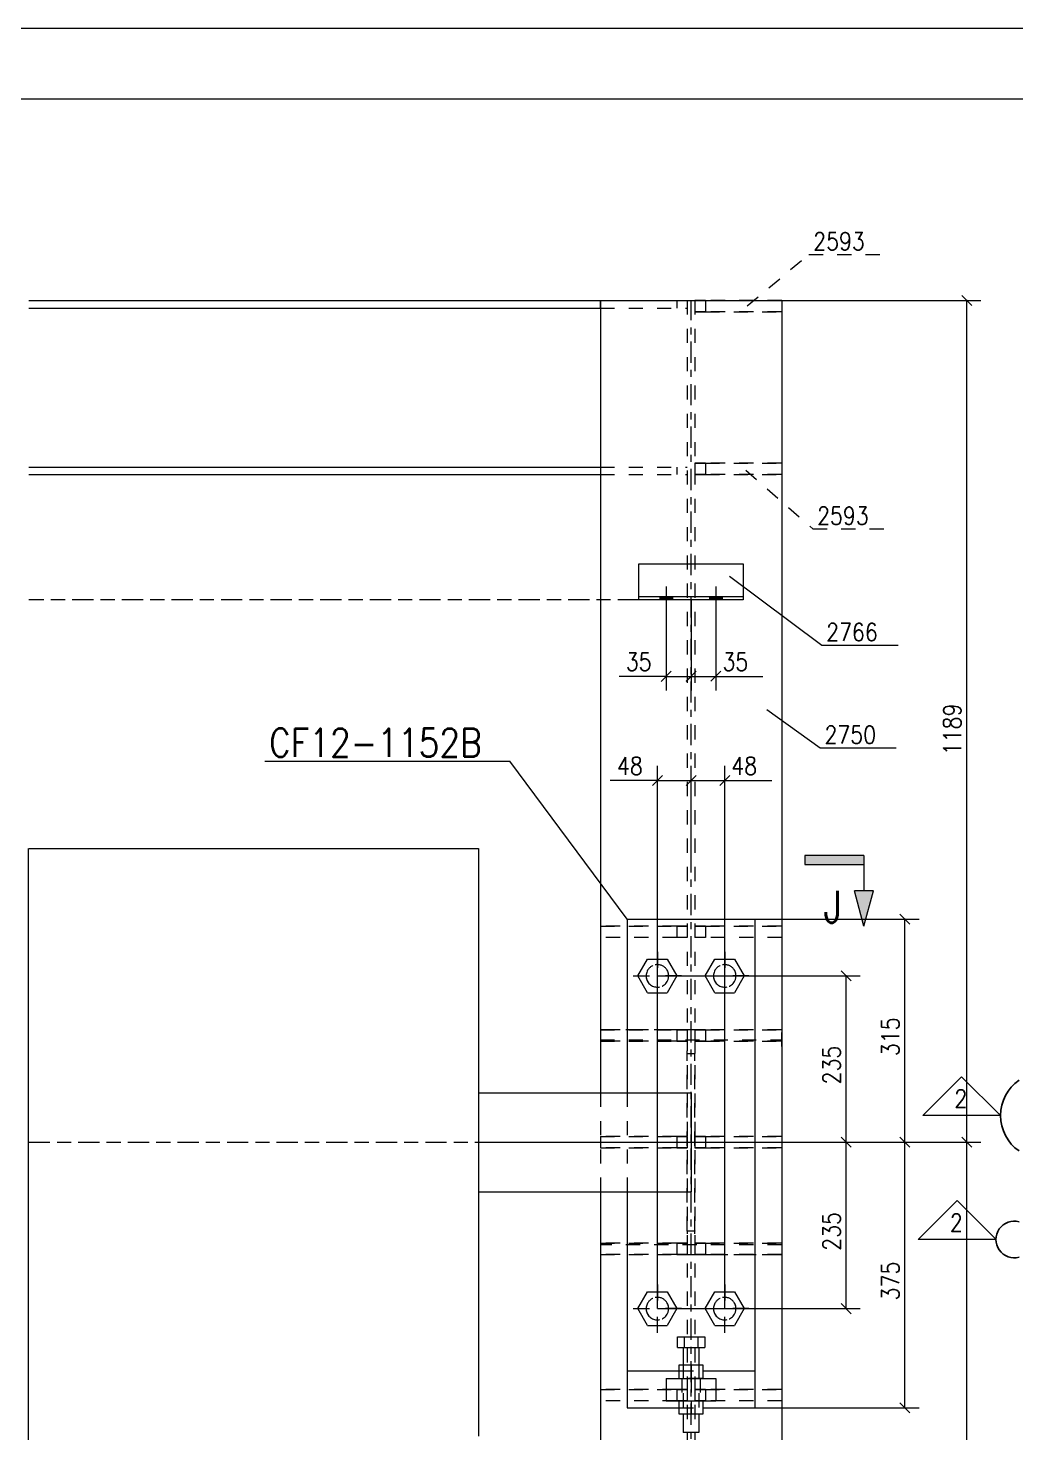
# Model space of a CAD drawing. Header units: millimetres. Extents: x 2 to 845, y 5 to 599.
# Drawn here: x 520.1 to 659.5, y 400.6 to 599 of the extents above; entities that cross this region are included whole.
import ezdxf

# ---------------------------------------------------------------- set-up
doc = ezdxf.new("R2010")
doc.units = ezdxf.units.MM
for name, pattern in [('XKITLINE00', [0]), ('XKITLINE02', [4, 2, -2]), ('XKITLINE03', [6, 3, -1, 1, -1]), ('XKITLINE06', [7, 3, -1, 2, -1])]:
    doc.linetypes.add(name, pattern=pattern)
for name, color, linetype, lineweight in [('Corte', 7, 'Continuous', 0), ('Cota', 4, 'Continuous', 0), ('Marca da peça', 2, 'Continuous', 0), ('Objeto gráfico', 3, 'Continuous', 0), ('Outro tipo de objeto', 7, 'Continuous', 0), ('Parafuso', 3, 'Continuous', 0), ('Peça', 2, 'Continuous', 0), ('Texto', 7, 'Continuous', 0)]:
    doc.layers.add(name, color=color, linetype=linetype, lineweight=lineweight)
doc.styles.add('ROMANS', font='ROMANS__.TTF')

msp = doc.modelspace()

# ---------------------------------------------------------------- hatches: boundary and pattern name
at = {"layer": 'Corte'}
for points in [[(629.77, 480.88), (629.77, 482.13), (638.1, 482.13)], [(638.1, 480.88), (629.77, 480.88), (638.1, 482.13)], [(638.1, 472.13), (636.76, 477.13), (639.44, 477.13)]]:
    msp.add_hatch(color=6, dxfattribs=at).paths.add_polyline_path(points, flags=17)
at = {"layer": 'Parafuso'}
for points in [[(609.3, 518.23), (609.3, 518.7), (611.1, 518.7), (611.1, 518.23)], [(616.3, 518.23), (616.3, 518.7), (618.1, 518.7), (618.1, 518.23)]]:
    msp.add_hatch(color=7, dxfattribs=at).paths.add_polyline_path(points, flags=17)

# ---------------------------------------------------------------- linework, layer by layer
at = {"color": 1}
for centre, radius, start, end in [((663.48, 445.4), 6.09, 124.8016, 235.1984), ((659.33, 427.9), 2.59, 75.1028, 284.8972)]:
    msp.add_arc(centre, radius, start, end, dxfattribs=at)
at = {"layer": 'Corte', "color": 6, "linetype": 'XKITLINE00', "lineweight": 0}
for p, q in [((638.1, 482.13), (629.77, 482.13)), ((629.77, 482.13), (629.77, 480.88)), ((629.77, 480.88), (638.1, 480.88)), ((638.1, 482.13), (638.1, 477.13)), ((639.44, 477.13), (636.76, 477.13)), ((638.1, 472.13), (636.76, 477.13)), ((638.1, 472.13), (639.44, 477.13))]:
    msp.add_line(p, q, dxfattribs=at)
at = {"layer": 'Cota', "color": 7, "linetype": 'XKITLINE00', "lineweight": 0}
for p, q in [((626.5, 560.53), (654.61, 560.53)), ((651.9, 561.24), (653.31, 559.82)), ((652.61, 441.63), (652.61, 560.53)), ((613.7, 518.23), (613.7, 505.44)), ((613.7, 518.23), (613.7, 505.44)), ((610.2, 516.32), (610.2, 505.44)), ((617.2, 516.32), (617.2, 505.44)), ((610.9, 508.15), (609.49, 506.73)), ((614.4, 508.15), (612.99, 506.73)), ((614.4, 508.15), (612.99, 506.74)), ((617.9, 508.15), (616.49, 506.74)), ((610.2, 507.44), (603.55, 507.44)), ((610.2, 507.44), (603.55, 507.44)), ((610.2, 507.44), (613.7, 507.44)), ((613.7, 507.44), (617.2, 507.44)), ((617.2, 507.44), (623.84, 507.44)), ((617.2, 507.44), (623.84, 507.44)), ((608.95, 418.13), (608.95, 494.79)), ((613.7, 482.63), (613.7, 494.79)), ((613.7, 482.63), (613.7, 494.79)), ((618.45, 418.13), (618.45, 494.79)), ((608.95, 492.74), (602.3, 492.74)), ((608.95, 492.74), (602.3, 492.74)), ((609.65, 493.45), (608.24, 492.03)), ((608.95, 492.74), (613.7, 492.74)), ((614.4, 493.45), (612.99, 492.03)), ((614.4, 493.45), (612.99, 492.03)), ((613.7, 492.74), (618.45, 492.74)), ((619.15, 493.45), (617.74, 492.03)), ((618.45, 492.74), (625.09, 492.74)), ((618.45, 492.74), (625.09, 492.74)), ((520.15, 483.13), (520.15, 313.93)), ((520.15, 483.13), (520.15, 313.93)), ((622.7, 473.13), (645.89, 473.13)), ((643.18, 473.84), (644.6, 472.42)), ((643.89, 441.63), (643.89, 473.13)), ((608.95, 465.13), (637.58, 465.13)), ((634.87, 465.84), (636.29, 464.42)), ((635.58, 441.63), (635.58, 465.13)), ((583.7, 441.63), (637.58, 441.63)), ((583.7, 441.63), (637.58, 441.63)), ((600.9, 441.63), (645.89, 441.63)), ((600.9, 441.63), (654.61, 441.63)), ((600.9, 441.63), (654.61, 441.63)), ((600.9, 441.63), (645.89, 441.63)), ((634.87, 442.34), (636.29, 440.92)), ((634.87, 442.34), (636.29, 440.92)), ((635.58, 418.13), (635.58, 441.63)), ((643.18, 442.34), (644.6, 440.92)), ((643.18, 442.34), (644.6, 440.92)), ((643.89, 404.13), (643.89, 441.63)), ((651.9, 442.34), (653.31, 440.92)), ((651.9, 442.34), (653.31, 440.92)), ((652.61, 347.73), (652.61, 441.63)), ((634.87, 418.84), (636.29, 417.42)), ((608.95, 418.13), (637.58, 418.13)), ((643.18, 404.84), (644.6, 403.42)), ((622.7, 404.13), (645.89, 404.13))]:
    msp.add_line(p, q, dxfattribs=at)
at = {"layer": 'Cota', "color": 3}
for p in [(652.61, 560.53), (610.2, 507.44), (613.7, 507.44), (613.7, 507.44), (617.2, 507.44), (608.95, 492.74), (613.7, 492.74), (613.7, 492.74), (618.45, 492.74), (643.89, 473.13), (635.58, 465.13), (635.58, 441.63), (635.58, 441.63), (643.89, 441.63), (643.89, 441.63), (652.61, 441.63), (652.61, 441.63), (635.58, 418.13), (643.89, 404.13)]:
    msp.add_point(p, dxfattribs=at)
at = {"layer": 'Marca da peça', "color": 7, "linetype": 'XKITLINE02', "lineweight": 0}
for p, q in [((621.62, 559.75), (630.34, 567.04)), ((630.34, 567.04), (641.08, 567.04)), ((621.45, 536.58), (630.89, 528.27)), ((630.89, 528.27), (641.63, 528.27))]:
    msp.add_line(p, q, dxfattribs=at)
at = {"layer": 'Marca da peça', "color": 7, "linetype": 'XKITLINE00', "lineweight": 0}
for p, q in [((619.14, 521.58), (632.17, 511.84)), ((632.17, 511.84), (642.91, 511.84)), ((624.41, 502.77), (631.93, 497.35)), ((631.93, 497.35), (642.67, 497.35))]:
    msp.add_line(p, q, dxfattribs=at)
at = {"layer": 'Objeto gráfico', "color": 7, "linetype": 'XKITLINE06', "lineweight": 0}
for p, q in [((606.35, 518.23), (520.2, 518.23)), ((520.2, 441.63), (583.7, 441.63))]:
    msp.add_line(p, q, dxfattribs=at)
at = {"layer": 'Outro tipo de objeto', "color": 7, "linetype": 'XKITLINE00', "lineweight": 0}
msp.add_line((4, 599), (845, 599), dxfattribs=at)
at = {"layer": 'Outro tipo de objeto', "color": 6, "linetype": 'XKITLINE00', "lineweight": 0}
msp.add_line((29, 589), (835, 589), dxfattribs=at)
at = {"layer": 'Parafuso', "color": 7, "linetype": 'XKITLINE00', "lineweight": 0}
for p, q in [((610.2, 520.13), (610.2, 516.32)), ((617.2, 520.13), (617.2, 516.32)), ((609.3, 518.7), (609.3, 518.23)), ((611.1, 518.7), (611.1, 518.23)), ((616.3, 518.7), (616.3, 518.23)), ((618.1, 518.7), (618.1, 518.23)), ((608.95, 468.53), (608.95, 466.26)), ((618.45, 468.53), (618.45, 466.26)), ((605.55, 465.13), (607.81, 465.13)), ((612.35, 465.13), (610.08, 465.13)), ((615.05, 465.13), (617.31, 465.13)), ((621.85, 465.13), (619.58, 465.13)), ((608.95, 461.73), (608.95, 463.99)), ((618.45, 461.73), (618.45, 463.99)), ((608.95, 421.53), (608.95, 419.26)), ((618.45, 421.53), (618.45, 419.26)), ((605.55, 418.13), (607.81, 418.13)), ((608.95, 414.73), (608.95, 416.99)), ((612.35, 418.13), (610.08, 418.13)), ((615.05, 418.13), (617.31, 418.13)), ((618.45, 414.73), (618.45, 416.99)), ((621.85, 418.13), (619.58, 418.13))]:
    msp.add_line(p, q, dxfattribs=at)
at = {"layer": 'Parafuso', "color": 7, "linetype": 'XKITLINE02', "lineweight": 0}
for p, q in [((612.4, 408.28), (612.4, 405.13)), ((613.7, 408.28), (613.7, 405.13)), ((615, 408.28), (615, 405.13))]:
    msp.add_line(p, q, dxfattribs=at)
at = {"layer": 'Peça', "color": 4, "linetype": 'XKITLINE00', "lineweight": 0}
for p, q in [((520.2, 560.53), (600.9, 560.53)), ((600.9, 559.46), (600.9, 560.53)), ((600.9, 560.53), (626.5, 560.53)), ((626.5, 560.53), (626.5, 347.73)), ((520.2, 559.46), (600.9, 559.46)), ((600.9, 559.46), (600.9, 537)), ((520.2, 537), (600.9, 537)), ((520.2, 535.93), (600.9, 535.93)), ((600.9, 537), (600.9, 535.93)), ((600.9, 535.93), (600.9, 448.63)), ((606.35, 523.31), (621.05, 523.31)), ((606.35, 518.23), (606.35, 523.31)), ((621.05, 523.31), (621.05, 518.23)), ((606.35, 518.7), (621.05, 518.7)), ((621.05, 518.23), (606.35, 518.23)), ((604.7, 473.13), (604.7, 448.63)), ((604.7, 473.13), (622.7, 473.13)), ((622.7, 473.13), (622.7, 409.33)), ((606.2, 465.13), (607.57, 467.51)), ((607.57, 467.51), (610.32, 467.51)), ((610.32, 467.51), (611.7, 465.13)), ((615.7, 465.13), (617.07, 467.51)), ((617.07, 467.51), (619.82, 467.51)), ((619.82, 467.51), (621.2, 465.13)), ((607.57, 462.75), (606.2, 465.13)), ((611.7, 465.13), (610.32, 462.75)), ((617.07, 462.75), (615.7, 465.13)), ((621.2, 465.13), (619.82, 462.75)), ((607.57, 462.75), (610.32, 462.75)), ((617.07, 462.75), (619.82, 462.75)), ((600.9, 434.63), (600.9, 347.73)), ((604.7, 434.63), (604.7, 409.33)), ((606.2, 418.13), (607.57, 420.51)), ((607.57, 420.51), (610.32, 420.51)), ((610.32, 420.51), (611.7, 418.13)), ((615.7, 418.13), (617.07, 420.51)), ((617.07, 420.51), (619.82, 420.51)), ((619.82, 420.51), (621.2, 418.13)), ((607.57, 415.75), (606.2, 418.13)), ((611.7, 418.13), (610.32, 415.75)), ((617.07, 415.75), (615.7, 418.13)), ((621.2, 418.13), (619.82, 415.75)), ((607.57, 415.75), (610.32, 415.75)), ((617.07, 415.75), (619.82, 415.75)), ((611.77, 414.13), (615.62, 414.13)), ((611.77, 412.63), (611.77, 414.13)), ((612.73, 414.13), (612.73, 412.63)), ((614.66, 414.13), (614.66, 412.63)), ((615.62, 414.13), (615.62, 412.63)), ((611.77, 412.63), (615.62, 412.63)), ((612.58, 412.63), (612.58, 410.18)), ((614.81, 412.63), (614.81, 410.18)), ((604.7, 409.33), (612.03, 409.33)), ((604.7, 409.33), (604.7, 404.13)), ((612.03, 408.28), (612.03, 410.18)), ((612.03, 410.18), (615.36, 410.18)), ((613.7, 410.18), (613.7, 408.28)), ((615.36, 410.18), (615.36, 408.28)), ((615.36, 409.33), (622.7, 409.33)), ((622.7, 409.33), (622.7, 404.13)), ((610.2, 408.28), (617.2, 408.28)), ((610.2, 408.28), (610.2, 405.13)), ((617.2, 408.28), (617.2, 405.13)), ((610.2, 405.13), (617.2, 405.13)), ((612.03, 403.23), (612.03, 405.13)), ((613.7, 405.13), (613.7, 403.23)), ((615.36, 405.13), (615.36, 403.23)), ((604.7, 404.13), (612.03, 404.13)), ((615.36, 403.23), (612.03, 403.23)), ((612.58, 403.23), (612.58, 400.63)), ((614.81, 403.23), (614.81, 400.63)), ((615.36, 404.13), (622.7, 404.13)), ((614.81, 400.63), (612.58, 400.63))]:
    msp.add_line(p, q, dxfattribs=at)
at = {"layer": 'Peça', "color": 7, "linetype": 'XKITLINE02', "lineweight": 0}
for p, q in [((600.9, 560.53), (613.17, 560.53)), ((600.9, 560.53), (600.9, 559.46)), ((611.67, 560.53), (611.67, 559.46)), ((613.17, 560.53), (613.17, 535.93)), ((613.17, 560.53), (613.17, 347.73)), ((614.22, 560.53), (615.72, 560.53)), ((615.72, 560.53), (614.22, 560.53)), ((614.22, 560.53), (614.22, 560.53)), ((614.22, 560.53), (614.22, 558.93)), ((614.22, 560.53), (614.22, 347.73)), ((615.72, 560.53), (626.5, 560.53)), ((626.5, 560.53), (615.72, 560.53)), ((615.72, 560.53), (615.72, 558.93)), ((626.5, 560.53), (626.5, 560.53)), ((626.5, 560.53), (626.5, 558.93)), ((600.9, 559.46), (613.17, 559.46)), ((614.22, 558.93), (615.72, 558.93)), ((615.72, 558.93), (614.22, 558.93)), ((615.72, 558.93), (626.5, 558.93)), ((626.5, 558.93), (615.72, 558.93)), ((600.9, 537), (613.17, 537)), ((600.9, 537), (600.9, 535.93)), ((600.9, 535.93), (613.17, 535.93)), ((611.67, 537), (611.67, 535.93)), ((614.22, 537.53), (615.72, 537.53)), ((615.72, 537.53), (614.22, 537.53)), ((614.22, 537.53), (614.22, 537.53)), ((614.22, 537.53), (614.22, 535.93)), ((614.22, 535.93), (615.72, 535.93)), ((615.72, 535.93), (614.22, 535.93)), ((615.72, 537.53), (626.5, 537.53)), ((626.5, 537.53), (615.72, 537.53)), ((615.72, 537.53), (615.72, 535.93)), ((615.72, 535.93), (626.5, 535.93)), ((626.5, 535.93), (615.72, 535.93)), ((626.5, 537.53), (626.5, 537.53)), ((626.5, 537.53), (626.5, 535.93)), ((600.9, 472.13), (611.67, 472.13)), ((611.67, 472.13), (600.9, 472.13)), ((600.9, 472.13), (600.9, 472.13)), ((600.9, 472.13), (600.9, 470.53)), ((611.67, 470.53), (600.9, 470.53)), ((611.67, 470.53), (600.9, 470.53)), ((611.67, 472.13), (613.17, 472.13)), ((613.17, 472.13), (611.67, 472.13)), ((611.67, 472.13), (611.67, 470.53)), ((613.17, 470.53), (611.67, 470.53)), ((613.17, 470.53), (611.67, 470.53)), ((613.17, 472.13), (613.17, 472.13)), ((613.17, 472.13), (613.17, 470.53)), ((614.22, 472.13), (615.72, 472.13)), ((615.72, 472.13), (614.22, 472.13)), ((614.22, 472.13), (614.22, 472.13)), ((614.22, 472.13), (614.22, 470.53)), ((615.72, 470.53), (614.22, 470.53)), ((615.72, 470.53), (614.22, 470.53)), ((615.72, 472.13), (626.5, 472.13)), ((626.5, 472.13), (615.72, 472.13)), ((615.72, 472.13), (615.72, 470.53)), ((626.5, 470.53), (615.72, 470.53)), ((626.5, 470.53), (615.72, 470.53)), ((626.5, 472.13), (626.5, 472.13)), ((626.5, 472.13), (626.5, 470.53)), ((600.9, 457.5), (611.67, 457.5)), ((611.67, 457.5), (600.9, 457.5)), ((600.9, 457.5), (600.9, 457.5)), ((600.9, 457.5), (600.9, 455.9)), ((626.5, 457.5), (600.9, 457.5)), ((600.9, 457.5), (600.9, 455.15)), ((611.67, 457.5), (613.17, 457.5)), ((613.17, 457.5), (611.67, 457.5)), ((611.67, 457.5), (611.67, 455.9)), ((613.17, 457.5), (613.17, 457.5)), ((613.17, 457.5), (613.17, 455.9)), ((614.22, 457.5), (615.72, 457.5)), ((615.72, 457.5), (614.22, 457.5)), ((614.22, 457.5), (614.22, 457.5)), ((614.22, 457.5), (614.22, 455.9)), ((615.72, 457.5), (626.5, 457.5)), ((626.5, 457.5), (615.72, 457.5)), ((615.72, 457.5), (615.72, 455.9)), ((626.5, 457.5), (626.5, 457.5)), ((626.5, 457.5), (626.5, 455.9)), ((626.5, 455.15), (626.5, 457.5)), ((600.9, 456.12), (626.5, 456.12)), ((600.9, 455.9), (611.67, 455.9)), ((611.67, 455.9), (600.9, 455.9)), ((611.67, 455.9), (613.17, 455.9)), ((613.17, 455.9), (611.67, 455.9)), ((613.17, 429.14), (613.17, 454.53)), ((614.22, 455.9), (615.72, 455.9)), ((615.72, 455.9), (614.22, 455.9)), ((614.22, 454.53), (614.22, 454.17)), ((615.72, 455.9), (626.5, 455.9)), ((626.5, 455.9), (615.72, 455.9)), ((613.17, 454.17), (614.22, 454.17)), ((614.22, 454.12), (613.17, 454.12)), ((614.22, 454.12), (614.22, 454.17)), ((614.22, 429.14), (614.22, 454.12)), ((600.9, 448.63), (600.9, 434.63)), ((604.7, 448.63), (604.7, 434.63)), ((600.9, 442.43), (611.67, 442.43)), ((611.67, 442.43), (600.9, 442.43)), ((600.9, 442.43), (600.9, 442.43)), ((600.9, 442.43), (600.9, 440.83)), ((600.9, 440.83), (611.67, 440.83)), ((611.67, 440.83), (600.9, 440.83)), ((611.67, 442.43), (613.17, 442.43)), ((613.17, 442.43), (611.67, 442.43)), ((611.67, 442.43), (611.67, 440.83)), ((611.67, 440.83), (613.17, 440.83)), ((613.17, 440.83), (611.67, 440.83)), ((613.17, 442.43), (613.17, 442.43)), ((613.17, 442.43), (613.17, 440.83)), ((614.22, 442.43), (615.72, 442.43)), ((615.72, 442.43), (614.22, 442.43)), ((614.22, 442.43), (614.22, 442.43)), ((614.22, 442.43), (614.22, 440.83)), ((614.22, 440.83), (615.72, 440.83)), ((615.72, 440.83), (614.22, 440.83)), ((615.72, 442.43), (626.5, 442.43)), ((626.5, 442.43), (615.72, 442.43)), ((615.72, 442.43), (615.72, 440.83)), ((615.72, 440.83), (626.5, 440.83)), ((626.5, 440.83), (615.72, 440.83)), ((626.5, 442.43), (626.5, 442.43)), ((626.5, 442.43), (626.5, 440.83)), ((613.17, 429.06), (613.17, 429.14)), ((613.17, 429.14), (614.22, 429.14)), ((614.22, 429.06), (613.17, 429.06)), ((613.17, 429.06), (613.17, 428.72)), ((614.22, 429.14), (614.22, 429.06)), ((614.22, 428.72), (614.22, 429.06)), ((600.9, 427.36), (611.67, 427.36)), ((611.67, 427.36), (600.9, 427.36)), ((600.9, 427.36), (600.9, 427.36)), ((600.9, 427.36), (600.9, 425.76)), ((626.5, 427.14), (600.9, 427.14)), ((600.9, 427.14), (600.9, 424.78)), ((611.67, 427.36), (613.17, 427.36)), ((613.17, 427.36), (611.67, 427.36)), ((611.67, 427.36), (611.67, 425.76)), ((613.17, 427.36), (613.17, 427.36)), ((613.17, 427.36), (613.17, 425.76)), ((614.22, 427.36), (615.72, 427.36)), ((615.72, 427.36), (614.22, 427.36)), ((614.22, 427.36), (614.22, 427.36)), ((614.22, 427.36), (614.22, 425.76)), ((615.72, 427.36), (626.5, 427.36)), ((626.5, 427.36), (615.72, 427.36)), ((615.72, 427.36), (615.72, 425.76)), ((626.5, 427.36), (626.5, 427.36)), ((626.5, 427.36), (626.5, 425.76)), ((626.5, 427.14), (626.5, 424.78)), ((600.9, 425.76), (626.5, 425.76)), ((600.9, 425.76), (611.67, 425.76)), ((611.67, 425.76), (600.9, 425.76)), ((611.67, 425.76), (613.17, 425.76)), ((613.17, 425.76), (611.67, 425.76)), ((614.22, 425.76), (615.72, 425.76)), ((615.72, 425.76), (614.22, 425.76)), ((615.72, 425.76), (626.5, 425.76)), ((626.5, 425.76), (615.72, 425.76)), ((612.03, 409.33), (615.36, 409.33)), ((612.58, 410.18), (612.58, 403.23)), ((614.81, 410.18), (614.81, 403.23)), ((615.36, 408.28), (612.03, 408.28)), ((600.9, 406.73), (611.67, 406.73)), ((611.67, 406.73), (600.9, 406.73)), ((600.9, 406.73), (600.9, 406.73)), ((600.9, 406.73), (600.9, 405.13)), ((611.67, 405.13), (600.9, 405.13)), ((611.67, 405.13), (600.9, 405.13)), ((611.67, 406.73), (613.17, 406.73)), ((613.17, 406.73), (611.67, 406.73)), ((611.67, 406.73), (611.67, 405.13)), ((613.17, 405.13), (611.67, 405.13)), ((613.17, 405.13), (611.67, 405.13)), ((612.03, 405.13), (615.36, 405.13)), ((613.17, 406.73), (613.17, 406.73)), ((613.17, 406.73), (613.17, 405.13)), ((614.22, 406.73), (615.72, 406.73)), ((615.72, 406.73), (614.22, 406.73)), ((614.22, 406.73), (614.22, 406.73)), ((614.22, 406.73), (614.22, 405.13)), ((615.72, 405.13), (614.22, 405.13)), ((615.72, 405.13), (614.22, 405.13)), ((615.72, 406.73), (626.5, 406.73)), ((626.5, 406.73), (615.72, 406.73)), ((615.72, 406.73), (615.72, 405.13)), ((626.5, 405.13), (615.72, 405.13)), ((626.5, 405.13), (615.72, 405.13)), ((626.5, 406.73), (626.5, 406.73)), ((626.5, 406.73), (626.5, 405.13)), ((612.03, 404.13), (615.36, 404.13))]:
    msp.add_line(p, q, dxfattribs=at)
at = {"layer": 'Peça', "color": 7, "linetype": 'XKITLINE03', "lineweight": 0}
msp.add_line((613.7, 347.73), (613.7, 560.53), dxfattribs=at)
at = {"layer": 'Peça', "color": 1, "linetype": 'XKITLINE00', "lineweight": 0}
for p, q in [((520.2, 483.13), (583.7, 483.13)), ((583.7, 483.13), (583.7, 400.13)), ((583.7, 448.63), (613.7, 448.63)), ((613.7, 448.63), (613.7, 434.63)), ((583.7, 434.63), (613.7, 434.63))]:
    msp.add_line(p, q, dxfattribs=at)
at = {"layer": 'Peça', "color": 7, "linetype": 'XKITLINE02', "lineweight": 0}
for centre, start, end in [((608.95, 465.13), 30, 210), ((608.95, 465.13), 330, 150), ((618.45, 465.13), 30, 210), ((618.45, 465.13), 330, 150), ((608.95, 465.13), 150, 330), ((608.95, 465.13), 210, 30), ((618.45, 465.13), 150, 330), ((618.45, 465.13), 210, 30), ((608.95, 418.13), 30, 210), ((608.95, 418.13), 150, 330), ((608.95, 418.13), 330, 150), ((608.95, 418.13), 210, 30), ((618.45, 418.13), 30, 210), ((618.45, 418.13), 150, 330), ((618.45, 418.13), 330, 150), ((618.45, 418.13), 210, 30)]:
    msp.add_arc(centre, 1.59, start, end, dxfattribs=at)
at = {"layer": 'Texto', "color": 4, "linetype": 'XKITLINE00', "lineweight": 0}
for p in [(553.53, 495.46), (604.7, 473.13)]:
    msp.add_line(p, (588.13, 495.46), dxfattribs=at)
at = {"layer": 'Texto', "color": 1, "linetype": 'XKITLINE00', "lineweight": 0}
for p, q in [((646.4, 445.4), (651.89, 450.89)), ((651.89, 450.89), (657.39, 445.4)), ((657.39, 445.4), (646.4, 445.4)), ((645.76, 427.9), (651.26, 433.39)), ((651.26, 433.39), (656.75, 427.9)), ((656.75, 427.9), (645.76, 427.9))]:
    msp.add_line(p, q, dxfattribs=at)

# ---------------------------------------------------------------- texts
at = {"layer": 'Corte', "color": 4, "style": 'ROMANS', "width": 0.85}
msp.add_text('J', height=4.5, dxfattribs=at).set_placement((632.4, 472.63))
at = {"layer": 'Cota', "color": 3, "style": 'ROMANS', "width": 0.85}
for s, p in [('35', (604.49, 508.24)), ('35', (618.13, 508.24)), ('48', (603.24, 493.54)), ('48', (619.38, 493.54))]:
    msp.add_text(s, height=2.5, dxfattribs=at).set_placement(p)
for s, p in [('1189', (651.81, 496.31)), ('315', (643.09, 453.8)), ('235', (634.78, 449.8)), ('235', (634.78, 426.3)), ('375', (643.09, 419.3))]:
    msp.add_text(s, height=2.5, rotation=90.0002, dxfattribs=at).set_placement(p)
at = {"layer": 'Marca da peça', "color": 4, "style": 'ROMANS', "width": 0.85}
for s, p in [('2593', (630.94, 567.64)), ('2593', (631.49, 528.87)), ('2766', (632.77, 512.44)), ('2750', (632.53, 497.95))]:
    msp.add_text(s, height=2.5, dxfattribs=at).set_placement(p)
at = {"layer": 'Texto', "color": 4, "style": 'ROMANS', "width": 0.85}
msp.add_text('CF12-1152B', height=4, dxfattribs=at).set_placement((554.13, 496.06))
at = {"layer": 'Texto', "color": 3, "style": 'ROMANS', "width": 0.85}
for p in [(650.87, 446.54), (650.23, 429.04)]:
    msp.add_text('2', height=2.5, dxfattribs=at).set_placement(p)

doc.saveas('drawing.dxf')
